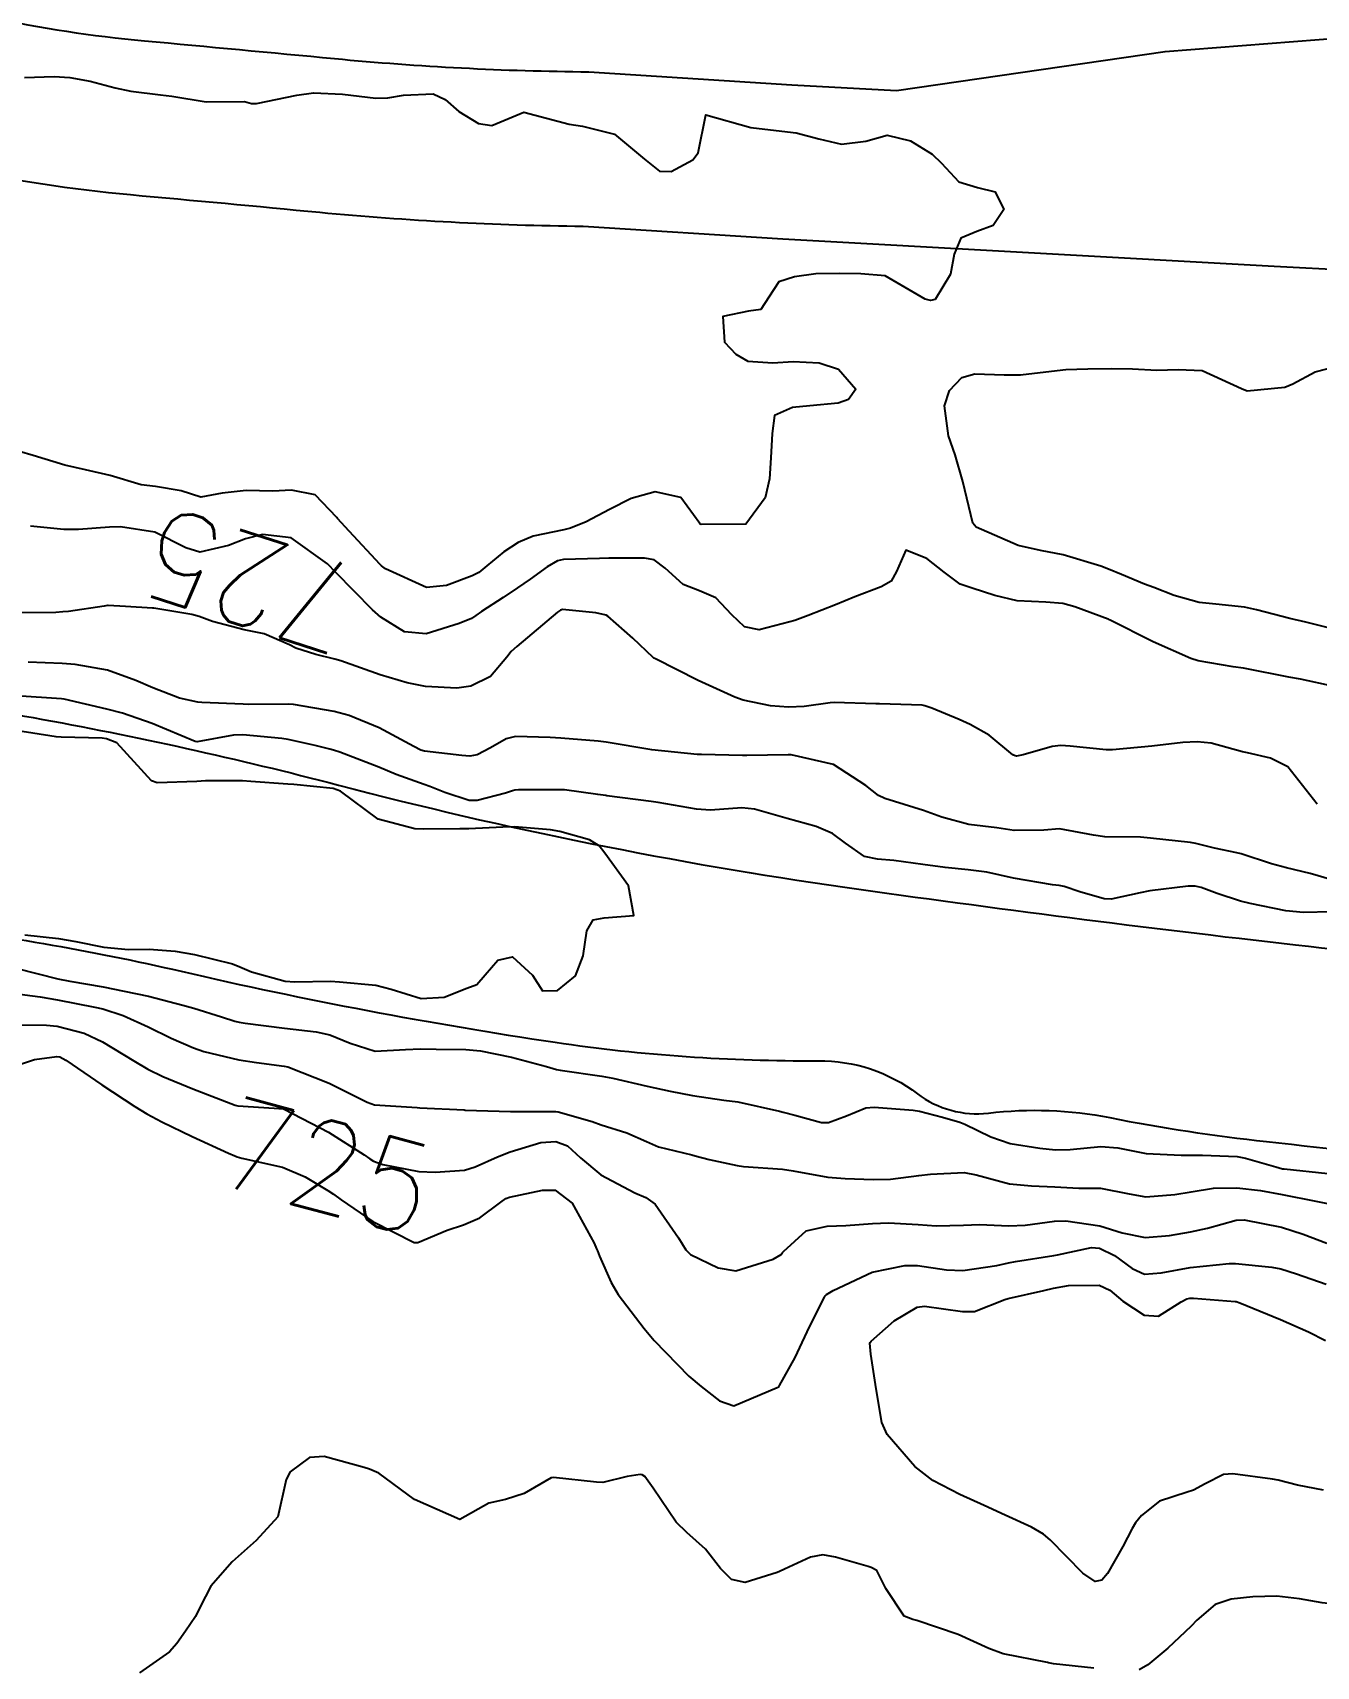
# Model space of a CAD drawing. Header units: metres. Extents: x 318500 to 325275, y 7408834 to 7428799.
# Drawn here: x 322457.4 to 322513.9, y 7418148.9 to 7418220.8 of the extents above; entities that cross this region are included whole.
import ezdxf
from ezdxf.enums import TextEntityAlignment as Align

# ---------------------------------------------------------------- set-up
doc = ezdxf.new("R2010")
doc.units = ezdxf.units.M
doc.header["$MEASUREMENT"] = 0
for name, color, linetype in [('Cotas', 45, 'Continuous'), ('Curvas de Nivel 1m', 11, 'Continuous'), ('Curvas de Nivel 5m', 15, 'Continuous'), ('Hidrografia', 140, 'Continuous'), ('Vias Primárias', 230, 'Continuous')]:
    doc.layers.add(name, color=color, linetype=linetype)
doc.styles.add('Style-STANDARD', font='STANDARD.shx')

msp = doc.modelspace()

# ---------------------------------------------------------------- linework, layer by layer
at = {"layer": 'Curvas de Nivel 1m', "flags": 128}
for points, elevation in [([(322457.082, 7418218.869), (322458.389, 7418218.916), (322459.083, 7418218.871), (322459.97, 7418218.702), (322461.078, 7418218.413), (322461.769, 7418218.262), (322463.076, 7418218.103), (322463.575, 7418218.042), (322465.073, 7418217.794), (322466.762, 7418217.814), (322467.072, 7418217.728), (322467.298, 7418217.723), (322469.076, 7418218.087), (322469.805, 7418218.187), (322471.077, 7418218.134), (322472.546, 7418217.955), (322473.076, 7418217.971), (322473.762, 7418218.095), (322475.078, 7418218.148), (322475.597, 7418217.904), (322476.197, 7418217.373), (322477.062, 7418216.846), (322477.661, 7418216.754), (322479.07, 7418217.34), (322481.062, 7418216.809), (322481.645, 7418216.718), (322483.056, 7418216.365), (322484.373, 7418215.267), (322485.032, 7418214.736), (322485.555, 7418214.73), (322486.497, 7418215.238), (322486.733, 7418215.546), (322487.07, 7418217.23), (322487.07, 7418217.23), (322489.062, 7418216.669), (322489.669, 7418216.586), (322491.059, 7418216.432), (322492.047, 7418216.173), (322493.052, 7418215.936), (322494.117, 7418216.071), (322495.058, 7418216.333), (322496.086, 7418216.078), (322497.046, 7418215.488), (322497.445, 7418215.094), (322498.216, 7418214.266), (322499.03, 7418214.027), (322499.806, 7418213.837), (322500.187, 7418213.052), (322499.721, 7418212.348), (322499.005, 7418212.09), (322498.296, 7418211.785), (322498.014, 7418211.085), (322497.851, 7418210.213), (322497.173, 7418209.097), (322496.959, 7418209.05), (322496.729, 7418209.102), (322494.975, 7418210.128), (322493.897, 7418210.215), (322492.976, 7418210.232), (322491.917, 7418210.224), (322490.974, 7418210.089), (322490.291, 7418209.866), (322489.846, 7418209.191), (322489.503, 7418208.643), (322488.951, 7418208.575), (322487.819, 7418208.345), (322487.891, 7418207.216), (322488.401, 7418206.684), (322488.922, 7418206.377), (322490.031, 7418206.299), (322490.922, 7418206.359), (322492.062, 7418206.298), (322492.923, 7418206.026), (322493.685, 7418205.138), (322493.361, 7418204.685), (322492.901, 7418204.529), (322491.661, 7418204.406), (322490.897, 7418204.331), (322490.097, 7418203.983), (322490.002, 7418203.189), (322489.941, 7418202.118), (322489.881, 7418201.19), (322489.684, 7418200.349), (322488.83, 7418199.2), (322486.874, 7418199.185), (322486.83, 7418199.203), (322486.805, 7418199.23), (322485.975, 7418200.376), (322484.844, 7418200.625), (322483.79, 7418200.321), (322482.836, 7418199.847), (322481.814, 7418199.295), (322481.117, 7418199.014), (322480.825, 7418198.953), (322479.478, 7418198.672), (322478.816, 7418198.39), (322478.183, 7418197.972), (322477.436, 7418197.354), (322477.082, 7418197.071), (322476.793, 7418196.923), (322475.665, 7418196.499), (322474.785, 7418196.41), (322472.979, 7418197.235), (322472.799, 7418197.361), (322472.734, 7418197.421), (322471.372, 7418198.885), (322470.866, 7418199.44), (322470.83, 7418199.488), (322469.875, 7418200.489), (322468.842, 7418200.687), (322468.012, 7418200.652), (322466.842, 7418200.683), (322465.784, 7418200.567), (322464.839, 7418200.391), (322463.976, 7418200.667), (322462.843, 7418200.857), (322462.213, 7418200.929), (322460.848, 7418201.332), (322459.767, 7418201.591), (322458.853, 7418201.799), (322457.465, 7418202.227), (322456.861, 7418202.39)], 726), ([(322514.775, 7418194.559), (322513.485, 7418194.873), (322512.782, 7418195.045), (322511.31, 7418195.427), (322510.786, 7418195.537), (322509.529, 7418195.671), (322508.788, 7418195.75), (322507.687, 7418196.055), (322506.794, 7418196.404), (322506.39, 7418196.56), (322505.375, 7418196.981), (322504.803, 7418197.218), (322504.46, 7418197.34), (322502.812, 7418197.843), (322501.807, 7418198.038), (322500.818, 7418198.257), (322498.978, 7418199.068), (322498.832, 7418199.233), (322498.39, 7418201.077), (322498.045, 7418202.256), (322497.765, 7418203.087), (322497.581, 7418204.409), (322497.797, 7418205.087), (322498.346, 7418205.651), (322498.921, 7418205.817), (322500.205, 7418205.767), (322500.921, 7418205.776), (322502.044, 7418205.908), (322502.925, 7418206.009), (322503.887, 7418206.044), (322504.926, 7418206.049), (322505.858, 7418206.044), (322506.925, 7418205.984), (322507.862, 7418206.014), (322508.925, 7418205.96), (322510.662, 7418205.166), (322510.912, 7418205.074), (322512.57, 7418205.23), (322512.917, 7418205.372), (322513.893, 7418205.903), (322514.93, 7418206.175)], 726), ([(322513.991, 7418186.867), (322512.695, 7418188.514), (322511.928, 7418188.892), (322510.917, 7418189.122), (322510.703, 7418189.176), (322509.322, 7418189.546), (322508.707, 7418189.609), (322508.079, 7418189.574), (322506.705, 7418189.425), (322504.975, 7418189.258), (322504.703, 7418189.254), (322503.114, 7418189.423), (322502.704, 7418189.455), (322502.325, 7418189.402), (322501.039, 7418189.037), (322500.754, 7418188.984), (322500.699, 7418188.988), (322500.591, 7418189.042), (322499.549, 7418189.898), (322498.713, 7418190.374), (322498.23, 7418190.592), (322497.018, 7418191.096), (322496.722, 7418191.202), (322496.604, 7418191.219), (322494.722, 7418191.277), (322494.564, 7418191.281), (322492.723, 7418191.335), (322492.548, 7418191.327), (322491.404, 7418191.17), (322490.72, 7418191.14), (322489.928, 7418191.188), (322488.724, 7418191.44), (322488.357, 7418191.574), (322486.736, 7418192.309), (322484.867, 7418193.258), (322484.79, 7418193.298), (322484.751, 7418193.328), (322483.859, 7418194.169), (322482.769, 7418195.14), (322482.683, 7418195.195), (322482.236, 7418195.288), (322480.772, 7418195.438), (322480.674, 7418195.409), (322480.542, 7418195.313), (322478.755, 7418193.804), (322478.511, 7418193.584), (322478.313, 7418193.344), (322477.599, 7418192.49), (322476.73, 7418192.054), (322476.122, 7418191.977), (322474.73, 7418192.048), (322473.928, 7418192.206), (322472.737, 7418192.56), (322471.014, 7418193.17), (322470.747, 7418193.252), (322469.909, 7418193.453), (322469.025, 7418193.738), (322468.754, 7418193.883), (322467.638, 7418194.367), (322466.76, 7418194.542), (322465.365, 7418194.913), (322464.766, 7418195.131), (322464.454, 7418195.212), (322462.769, 7418195.495), (322462.719, 7418195.501), (322461.533, 7418195.569), (322460.771, 7418195.615), (322460.737, 7418195.613), (322460.583, 7418195.582), (322459.013, 7418195.352), (322458.767, 7418195.331), (322458.468, 7418195.305), (322456.767, 7418195.294)], 724), ([(322514.627, 7418183.525), (322513.682, 7418183.817), (322512.632, 7418184.065), (322511.983, 7418184.239), (322510.638, 7418184.678), (322510.451, 7418184.726), (322509.475, 7418184.927), (322508.643, 7418185.131), (322508.415, 7418185.171), (322506.646, 7418185.369), (322506.207, 7418185.407), (322504.646, 7418185.423), (322504.144, 7418185.501), (322502.651, 7418185.774), (322501.951, 7418185.726), (322500.65, 7418185.71), (322499.887, 7418185.816), (322498.653, 7418185.965), (322497.459, 7418186.287), (322496.662, 7418186.584), (322494.955, 7418187.117), (322494.672, 7418187.245), (322494.118, 7418187.688), (322492.692, 7418188.607), (322490.834, 7418189.042), (322490.698, 7418189.043), (322488.885, 7418189.01), (322488.697, 7418189.014), (322486.88, 7418189.045), (322486.697, 7418189.054), (322484.7, 7418189.26), (322482.695, 7418189.599), (322482.339, 7418189.642), (322480.697, 7418189.767), (322480.217, 7418189.797), (322478.698, 7418189.842), (322478.293, 7418189.747), (322477.601, 7418189.351), (322477.01, 7418189.033), (322476.686, 7418188.972), (322476.33, 7418189.009), (322474.688, 7418189.193), (322474.531, 7418189.235), (322474.216, 7418189.397), (322472.702, 7418190.219), (322471.377, 7418190.766), (322470.713, 7418190.95), (322468.924, 7418191.26), (322468.717, 7418191.274), (322466.954, 7418191.259), (322466.716, 7418191.263), (322464.891, 7418191.344), (322464.718, 7418191.355), (322463.907, 7418191.532), (322462.726, 7418191.983), (322461.989, 7418192.304), (322460.738, 7418192.766), (322459.311, 7418193.022), (322458.742, 7418193.062), (322457.249, 7418193.116)], 723), ([(322514.609, 7418182.123), (322513.387, 7418182.094), (322512.609, 7418182.163), (322511.031, 7418182.486), (322510.615, 7418182.594), (322509.591, 7418182.925), (322508.881, 7418183.194), (322508.623, 7418183.25), (322508.312, 7418183.255), (322506.621, 7418183.049), (322506.196, 7418182.966), (322504.917, 7418182.684), (322504.616, 7418182.695), (322503.536, 7418183.006), (322502.85, 7418183.244), (322502.623, 7418183.286), (322502.335, 7418183.311), (322500.626, 7418183.608), (322499.44, 7418183.87), (322498.629, 7418183.977), (322497.619, 7418184.074), (322496.631, 7418184.211), (322495.359, 7418184.386), (322494.633, 7418184.436), (322494.059, 7418184.553), (322493.224, 7418185.141), (322492.646, 7418185.576), (322491.926, 7418185.885), (322490.656, 7418186.239), (322489.216, 7418186.641), (322488.662, 7418186.7), (322487.282, 7418186.599), (322486.661, 7418186.643), (322484.981, 7418186.939), (322484.666, 7418186.984), (322482.717, 7418187.231), (322482.669, 7418187.239), (322482.326, 7418187.285), (322480.853, 7418187.488), (322480.672, 7418187.498), (322478.831, 7418187.497), (322478.671, 7418187.486), (322478.561, 7418187.451), (322478.252, 7418187.344), (322477.003, 7418187.019), (322476.665, 7418187.027), (322475.587, 7418187.376), (322474.932, 7418187.646), (322474.673, 7418187.734), (322473.445, 7418188.176), (322472.681, 7418188.49), (322470.966, 7418189.159), (322470.688, 7418189.243), (322470.528, 7418189.282), (322469.874, 7418189.452), (322468.694, 7418189.719), (322468.41, 7418189.759), (322466.696, 7418189.918), (322466.29, 7418189.91), (322464.691, 7418189.608), (322464.589, 7418189.624), (322462.703, 7418190.416), (322461.403, 7418190.87), (322460.712, 7418191.053), (322458.831, 7418191.485), (322458.719, 7418191.502), (322456.72, 7418191.63)], 722), ([(322457.097, 7418181.107), (322458.58, 7418180.948), (322459.35, 7418180.817), (322460.575, 7418180.56), (322461.668, 7418180.465), (322462.574, 7418180.476), (322463.709, 7418180.397), (322464.571, 7418180.237), (322466.233, 7418179.827), (322466.563, 7418179.697), (322467.075, 7418179.485), (322468.554, 7418179.072), (322468.985, 7418179.032), (322470.554, 7418179.063), (322470.946, 7418179.042), (322472.552, 7418178.893), (322473.23, 7418178.723), (322474.544, 7418178.311), (322475.559, 7418178.361), (322476.551, 7418178.755), (322476.988, 7418178.919), (322477.355, 7418179.352), (322477.925, 7418179.991), (322478.572, 7418180.134), (322479.446, 7418179.327), (322479.879, 7418178.646), (322480.553, 7418178.659), (322481.333, 7418179.298), (322481.681, 7418180.186), (322481.843, 7418181.291), (322482.109, 7418181.775), (322482.599, 7418181.865), (322483.913, 7418181.954), (322483.67, 7418183.27), (322482.634, 7418184.703), (322482.384, 7418185.03), (322481.951, 7418185.29), (322480.645, 7418185.662), (322480.236, 7418185.727), (322478.648, 7418185.872), (322478.142, 7418185.851), (322476.646, 7418185.771), (322476.241, 7418185.772), (322474.646, 7418185.766), (322474.265, 7418185.776), (322472.652, 7418186.202), (322470.999, 7418187.437), (322470.671, 7418187.55), (322468.936, 7418187.73), (322468.673, 7418187.749), (322467.053, 7418187.865), (322466.674, 7418187.888), (322465.051, 7418187.893), (322464.673, 7418187.859), (322462.927, 7418187.801), (322462.673, 7418187.897), (322461.147, 7418189.565), (322460.693, 7418189.738), (322460.497, 7418189.768), (322458.693, 7418189.81), (322458.471, 7418189.825), (322456.697, 7418190.113)], 721), ([(322456.758, 7418179.627), (322458.554, 7418179.175), (322459.072, 7418179.072), (322460.549, 7418178.812), (322461.473, 7418178.634), (322462.543, 7418178.41), (322464.051, 7418178.013), (322464.535, 7418177.875), (322465.753, 7418177.502), (322466.341, 7418177.306), (322466.528, 7418177.262), (322466.796, 7418177.219), (322468.525, 7418177.003), (322469.918, 7418176.843), (322470.523, 7418176.707), (322471.423, 7418176.331), (322472.516, 7418175.988), (322473.858, 7418176.055), (322474.517, 7418176.086), (322475.21, 7418176.073), (322476.517, 7418176.061), (322477.162, 7418175.996), (322478.514, 7418175.722), (322480.059, 7418175.315), (322480.508, 7418175.184), (322480.669, 7418175.146), (322482.504, 7418174.878), (322482.984, 7418174.792), (322484.498, 7418174.442), (322485.508, 7418174.231), (322486.492, 7418174.034), (322487.867, 7418173.831), (322488.488, 7418173.749), (322490.319, 7418173.345), (322490.482, 7418173.305), (322491, 7418173.172), (322492.168, 7418172.846), (322492.477, 7418172.841), (322493.268, 7418173.138), (322494.125, 7418173.486), (322494.486, 7418173.526), (322496.198, 7418173.389), (322496.484, 7418173.347), (322497.496, 7418173.085), (322498.26, 7418172.856), (322498.477, 7418172.768), (322499.627, 7418172.209), (322500.469, 7418171.921), (322501.777, 7418171.717), (322502.466, 7418171.644), (322503.115, 7418171.659), (322504.468, 7418171.78), (322505.21, 7418171.722), (322506.465, 7418171.481), (322508.002, 7418171.407), (322508.465, 7418171.411), (322508.935, 7418171.403), (322510.464, 7418171.348), (322510.839, 7418171.28), (322512.163, 7418170.884), (322512.459, 7418170.81), (322512.54, 7418170.798), (322514.456, 7418170.599)], 722), ([(322456.544, 7418178.538), (322457.771, 7418178.382), (322458.54, 7418178.248), (322460.186, 7418177.924), (322460.534, 7418177.846), (322461.425, 7418177.561), (322462.525, 7418177.053), (322463.537, 7418176.552), (322464.516, 7418176.127), (322464.974, 7418175.972), (322466.511, 7418175.6), (322467.299, 7418175.482), (322468.508, 7418175.331), (322468.681, 7418175.293), (322470.497, 7418174.572), (322472.164, 7418173.736), (322472.483, 7418173.626), (322474.373, 7418173.5), (322474.482, 7418173.496), (322476.443, 7418173.398), (322476.48, 7418173.392), (322478.48, 7418173.33), (322480.457, 7418173.333), (322480.48, 7418173.33), (322480.577, 7418173.309), (322482.079, 7418172.888), (322482.475, 7418172.742), (322483.596, 7418172.388), (322484.468, 7418172.01), (322484.998, 7418171.778), (322486.462, 7418171.416), (322486.61, 7418171.377), (322487.22, 7418171.219), (322488.456, 7418170.948), (322488.739, 7418170.912), (322490.454, 7418170.784), (322490.916, 7418170.71), (322492.449, 7418170.43), (322493.211, 7418170.376), (322494.448, 7418170.331), (322495.212, 7418170.348), (322496.451, 7418170.511), (322496.972, 7418170.573), (322498.454, 7418170.64), (322498.978, 7418170.537), (322500.446, 7418170.137), (322501.417, 7418170.059), (322502.445, 7418170.007), (322503.491, 7418169.958), (322504.444, 7418169.955), (322505.708, 7418169.704), (322506.439, 7418169.577), (322507.722, 7418169.666), (322508.443, 7418169.797), (322509.418, 7418169.953), (322510.446, 7418169.972), (322511.486, 7418169.853), (322512.442, 7418169.673), (322513.922, 7418169.381), (322514.436, 7418169.274)], 723), ([(322456.525, 7418177.146), (322458.046, 7418177.128), (322458.525, 7418177.085), (322459.715, 7418176.776), (322460.518, 7418176.401), (322461.901, 7418175.556), (322462.505, 7418175.198), (322463.168, 7418174.872), (322464.492, 7418174.325), (322466.364, 7418173.609), (322466.481, 7418173.581), (322468.08, 7418173.474), (322468.48, 7418173.44), (322468.519, 7418173.43), (322470.465, 7418172.412), (322472.041, 7418171.416), (322472.28, 7418171.245), (322472.447, 7418171.146), (322472.86, 7418170.992), (322474.449, 7418170.688), (322475.166, 7418170.663), (322476.451, 7418170.741), (322476.918, 7418170.888), (322477.905, 7418171.338), (322478.462, 7418171.559), (322479.818, 7418171.964), (322480.467, 7418172.004), (322480.985, 7418171.822), (322481.559, 7418171.294), (322482.449, 7418170.544), (322483.944, 7418169.751), (322484.434, 7418169.534), (322484.841, 7418169.246), (322485.877, 7418167.767), (322486.201, 7418167.232), (322486.398, 7418167.036), (322487.621, 7418166.44), (322488.391, 7418166.314), (322490.044, 7418166.823), (322490.399, 7418167.031), (322490.458, 7418167.111), (322490.496, 7418167.169), (322491.496, 7418168.077), (322492.417, 7418168.274), (322493.245, 7418168.31), (322494.419, 7418168.399), (322495.113, 7418168.419), (322496.419, 7418168.352), (322497.22, 7418168.286), (322498.419, 7418168.319), (322499.126, 7418168.353), (322500.419, 7418168.296), (322501.134, 7418168.318), (322502.422, 7418168.492), (322502.917, 7418168.518), (322504.42, 7418168.296), (322505.4, 7418167.99), (322506.412, 7418167.784), (322507.489, 7418167.874), (322508.416, 7418168.032), (322509.157, 7418168.191), (322510.425, 7418168.547), (322510.768, 7418168.562), (322512.42, 7418168.231), (322513.367, 7418167.919), (322514.41, 7418167.534)], 724), ([(322514.267, 7418156.652), (322513.125, 7418156.871), (322512.273, 7418157.09), (322512.026, 7418157.132), (322510.277, 7418157.373), (322509.858, 7418157.335), (322509.063, 7418156.928), (322508.55, 7418156.652), (322508.264, 7418156.56), (322507.04, 7418156.167), (322506.249, 7418155.536), (322505.997, 7418155.211), (322505.838, 7418154.966), (322505.426, 7418154.167), (322504.764, 7418152.982), (322504.511, 7418152.69), (322504.215, 7418152.625), (322503.671, 7418152.995), (322502.235, 7418154.465), (322501.938, 7418154.716), (322501.415, 7418155.022), (322500.248, 7418155.557), (322499.33, 7418155.978), (322498.261, 7418156.465), (322497.063, 7418157.082), (322496.279, 7418157.686), (322495.057, 7418159.109), (322494.822, 7418159.629), (322494.568, 7418161.116), (322494.343, 7418162.647), (322494.3, 7418163.121), (322494.311, 7418163.16), (322494.351, 7418163.217), (322495.365, 7418164.105), (322496.374, 7418164.715), (322496.708, 7418164.754), (322498.372, 7418164.524), (322498.909, 7418164.525), (322500.24, 7418165.042), (322500.38, 7418165.085), (322501.957, 7418165.451), (322502.385, 7418165.541), (322503.04, 7418165.664), (322504.387, 7418165.683), (322504.858, 7418165.456), (322505.431, 7418164.974), (322506.371, 7418164.355), (322507.004, 7418164.32), (322508.007, 7418164.944), (322508.252, 7418165.071), (322508.382, 7418165.1), (322508.55, 7418165.106), (322510.381, 7418164.962), (322510.425, 7418164.954), (322510.582, 7418164.907), (322512.369, 7418164.164), (322513.611, 7418163.617), (322514.356, 7418163.238)], 726)]:
    msp.add_lwpolyline(points, dxfattribs=dict(at, elevation=elevation))
at = {"layer": 'Curvas de Nivel 5m', "elevation": 725, "flags": 128}
for points in [[(322514.738, 7418192.046), (322513.252, 7418192.365), (322512.744, 7418192.463), (322510.818, 7418192.84), (322510.749, 7418192.85), (322510.288, 7418192.917), (322508.754, 7418193.178), (322508.42, 7418193.279), (322506.766, 7418194.01), (322504.839, 7418194.989), (322504.796, 7418195.005), (322504.78, 7418195.015), (322503.327, 7418195.554), (322502.787, 7418195.702), (322502.05, 7418195.765), (322500.788, 7418195.821), (322499.796, 7418196.06), (322498.793, 7418196.378), (322498.27, 7418196.553), (322497.574, 7418197.088), (322496.809, 7418197.679), (322495.879, 7418198.044), (322495.469, 7418197.113), (322495.231, 7418196.68), (322494.793, 7418196.44), (322493.641, 7418195.99), (322492.785, 7418195.642), (322491.583, 7418195.168), (322490.995, 7418194.958), (322490.776, 7418194.888), (322489.42, 7418194.544), (322488.772, 7418194.674), (322488.224, 7418195.208), (322487.522, 7418195.954), (322486.79, 7418196.261), (322486.085, 7418196.537), (322485.283, 7418197.253), (322484.805, 7418197.625), (322484.379, 7418197.692), (322482.806, 7418197.704), (322482.402, 7418197.69), (322480.805, 7418197.634), (322480.542, 7418197.576), (322480.091, 7418197.321), (322479.348, 7418196.776), (322478.786, 7418196.388), (322478.158, 7418195.967), (322477.199, 7418195.356), (322476.954, 7418195.172), (322476.767, 7418195.047), (322476.212, 7418194.816), (322474.76, 7418194.359), (322473.809, 7418194.452), (322472.767, 7418195.095), (322472.4, 7418195.424), (322470.794, 7418197.067), (322470.424, 7418197.446), (322468.817, 7418198.599), (322467.565, 7418198.743), (322466.816, 7418198.55), (322466.064, 7418198.255), (322464.807, 7418197.965), (322464.185, 7418198.154), (322462.819, 7418198.85), (322461.314, 7418199.082), (322460.822, 7418199.065), (322459.454, 7418198.96), (322458.82, 7418198.964), (322457.343, 7418199.101)], [(322456.77, 7418175.362), (322457.53, 7418175.615), (322458.512, 7418175.754), (322458.645, 7418175.732), (322458.899, 7418175.594), (322460.494, 7418174.507), (322461.933, 7418173.555), (322462.475, 7418173.227), (322463.135, 7418172.875), (322464.461, 7418172.231), (322466.07, 7418171.496), (322466.335, 7418171.378), (322466.448, 7418171.336), (322466.657, 7418171.279), (322468.444, 7418170.881), (322469.435, 7418170.45), (322470.434, 7418169.848), (322470.68, 7418169.683), (322471.024, 7418169.431), (322472.416, 7418168.479), (322474.24, 7418167.554), (322474.403, 7418167.559), (322475.683, 7418168.099), (322476.415, 7418168.334), (322477.13, 7418168.639), (322478.049, 7418169.336), (322478.273, 7418169.492), (322478.433, 7418169.551), (322479.887, 7418169.866), (322480.438, 7418169.862), (322481.198, 7418169.298), (322482.163, 7418167.524), (322482.263, 7418167.282), (322482.304, 7418167.187), (322482.397, 7418166.95), (322482.908, 7418165.795), (322483.22, 7418165.267), (322484.358, 7418163.77), (322484.807, 7418163.245), (322486.327, 7418161.678), (322486.867, 7418161.222), (322487.683, 7418160.579), (322488.312, 7418160.363), (322490.219, 7418161.172), (322490.283, 7418161.208), (322490.321, 7418161.254), (322491.004, 7418162.5), (322491.315, 7418163.16), (322491.65, 7418163.868), (322492.294, 7418165.151), (322492.326, 7418165.205), (322492.381, 7418165.268), (322492.676, 7418165.438), (322494.391, 7418166.252), (322495.84, 7418166.551), (322496.394, 7418166.541), (322497.677, 7418166.361), (322498.392, 7418166.32), (322499.893, 7418166.545), (322500.396, 7418166.664), (322500.71, 7418166.723), (322502.4, 7418166.986), (322502.555, 7418167.018), (322504.056, 7418167.344), (322504.405, 7418167.302), (322505.068, 7418166.98), (322505.845, 7418166.418), (322506.392, 7418166.161), (322507.123, 7418166.222), (322508.395, 7418166.455), (322510.11, 7418166.627), (322510.397, 7418166.628), (322511.989, 7418166.479), (322512.395, 7418166.402), (322513.085, 7418166.182), (322514.389, 7418165.726)], [(322504.158, 7418148.813), (322502.378, 7418149.008), (322502.161, 7418149.05), (322502.111, 7418149.06), (322500.166, 7418149.443), (322499.54, 7418149.679), (322498.178, 7418150.294), (322496.362, 7418150.913), (322496.188, 7418150.957), (322495.802, 7418151.096), (322495.001, 7418152.315), (322494.607, 7418153.114), (322494.356, 7418153.252), (322494.222, 7418153.295), (322492.783, 7418153.699), (322492.227, 7418153.809), (322491.68, 7418153.701), (322490.543, 7418153.167), (322490.32, 7418153.068), (322490.218, 7418153.024), (322488.813, 7418152.589), (322488.213, 7418152.723), (322487.716, 7418153.208), (322487.065, 7418154.054), (322486.236, 7418154.791), (322485.767, 7418155.235), (322484.764, 7418156.743), (322484.396, 7418157.249), (322484.271, 7418157.32), (322484.183, 7418157.34), (322483.619, 7418157.26), (322482.546, 7418156.995), (322482.266, 7418156.999), (322480.368, 7418157.209), (322480.268, 7418157.187), (322479.073, 7418156.507), (322478.254, 7418156.235), (322477.52, 7418156.072), (322476.24, 7418155.36), (322474.253, 7418156.238), (322472.688, 7418157.406), (322472.273, 7418157.579), (322472.036, 7418157.652), (322470.28, 7418158.139), (322469.633, 7418158.096), (322468.784, 7418157.462), (322468.608, 7418157.121), (322468.24, 7418155.47), (322467.278, 7418154.431), (322466.22, 7418153.49), (322465.291, 7418152.417), (322464.813, 7418151.511), (322464.608, 7418151.089), (322464.174, 7418150.445), (322463.787, 7418149.905), (322463.459, 7418149.531), (322462.151, 7418148.612)], [(322525.814, 7418148.703), (322524.184, 7418150.315), (322523.779, 7418150.726), (322522.208, 7418151.959), (322520.681, 7418152.305), (322520.212, 7418152.271), (322518.983, 7418152.018), (322518.202, 7418151.589), (322517.617, 7418151.39), (322516.2, 7418151.473), (322515.496, 7418151.545), (322514.203, 7418151.695), (322513.205, 7418151.865), (322512.207, 7418151.986), (322511.152, 7418151.95), (322510.204, 7418151.846), (322509.498, 7418151.62), (322508.696, 7418150.925), (322508.445, 7418150.668), (322508.182, 7418150.415), (322507.416, 7418149.696), (322506.54, 7418148.954), (322506.158, 7418148.745)]]:
    msp.add_lwpolyline(points, dxfattribs=at)
at = {"layer": 'Hidrografia'}
for points in [[(322442.364, 7418193.67, 0.0085), (322457.468, 7418190.674, -0.01939), (322470.9, 7418187.704, 0.028734), (322493.194, 7418183.209, 0.007052), (322513.037, 7418180.668, 0.010223), (322531.348, 7418178.963, 0.006705)], [(322451.805, 7418181.598, -0.028693), (322463.979, 7418179.504, 0.020061), (322480.448, 7418176.378, 0.038763), (322492.013, 7418175.567, -0.165944), (322496.391, 7418174.11, 0.194552), (322499.512, 7418173.26, -0.078234), (322504.862, 7418173.058, 0.021186), (322511.752, 7418172.005, -0.003744), (322529.442, 7418169.931, -0.026666)]]:
    msp.add_lwpolyline(points, format="xyb", dxfattribs=at)
at = {"layer": 'Vias Primárias'}
for points in [[(323715.644, 7420145.548, 0), (323709.04, 7420132.939)], [(323831.088, 7420001.787, 0), (323833.844, 7420008.443, 0.220888)], [(322871.755, 7418055.651, 0.000002), (322880.943, 7418048.886, -0.018146)], [(322346.261, 7418258.557), (322352.561, 7418259.471), (322361.228, 7418260.382, -0.026516), (322371.928, 7418260.759, -0.000948), (322380.994, 7418260.146, -0.017032), (322390.724, 7418258.039, -0.059304), (322401.626, 7418253.522, -0.036924), (322411.519, 7418247.57, -0.006602), (322420.21, 7418241.251, 0.001837), (322426.992, 7418236.221, 0.000471), (322433.281, 7418231.601, 0.017139), (322435.469, 7418230.11, 0.016604), (322440.429, 7418227.198, 0.039363), (322448.885, 7418223.432, 0.06248), (322462.36, 7418220.483, -0.001132), (322470.726, 7418219.703, 0.021613), (322481.928, 7418219.12), (322490.868, 7418218.544), (322495.473, 7418218.289), (322507.296, 7418220.009), (322516.335, 7418220.724)], [(322331.962, 7418249.583), (322339.684, 7418250.764), (322345.81, 7418251.621), (322353.405, 7418252.722), (322361.939, 7418253.619, -0.043842), (322371.788, 7418253.788, -0.015787), (322379.751, 7418252.972, -0.03533), (322389.657, 7418250.92, -0.048262), (322398.559, 7418247.453, -0.036924), (322407.594, 7418242.018, -0.006602), (322416.139, 7418235.805, 0.001837), (322422.961, 7418230.744, 0.000471), (322429.261, 7418226.117, 0.017139), (322431.833, 7418224.363, 0.016604), (322437.183, 7418221.223, 0.039363), (322446.615, 7418217.022, 0.06248), (322461.744, 7418213.71, -0.001132), (322470.08, 7418212.933, 0.021263), (322481.677, 7418212.322), (322490.462, 7418211.756), (322512.093, 7418210.56), (322525.54, 7418209.847)]]:
    msp.add_lwpolyline(points, format="xyb", dxfattribs=at)

# ---------------------------------------------------------------- texts
at = {"layer": 'Cotas', "style": 'Style-STANDARD'}
for rotation, p in [(162.08327, (322466.996, 7418196.712, 725)), (344.95733, (322470.387, 7418170.913, 725))]:
    msp.add_text('725', height=4, rotation=rotation, dxfattribs=at).set_placement(p, align=Align.MIDDLE_CENTER)

doc.saveas('drawing.dxf')
